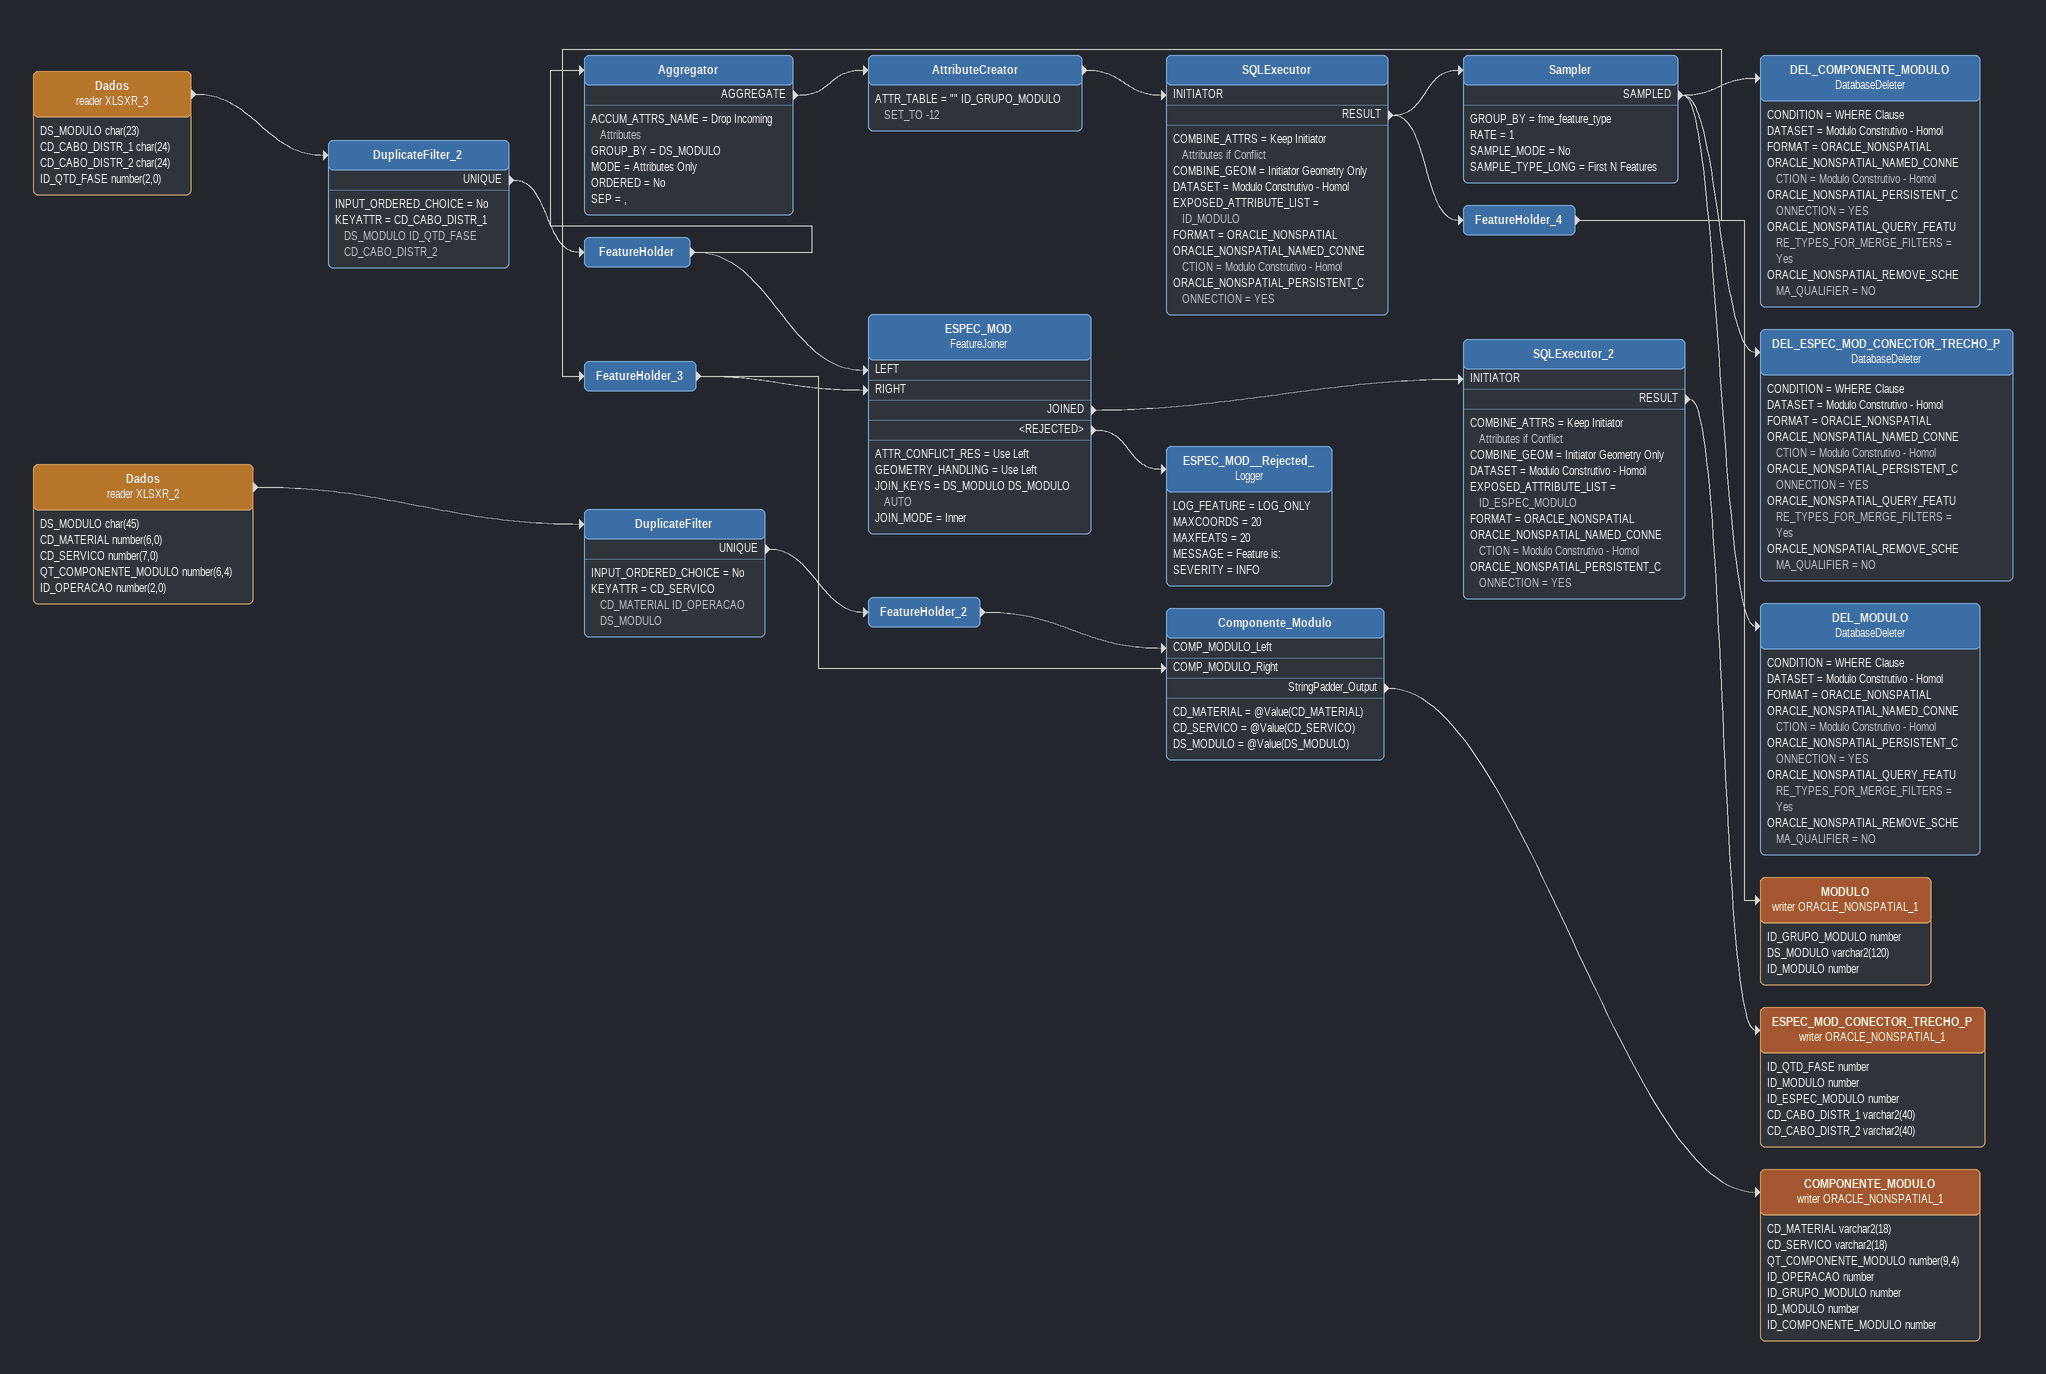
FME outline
Dados (reader XLSXR_3)
    attributes: DS_MODULO char(23), CD_CABO_DISTR_1 char(24), CD_CABO_DISTR_2 char(24), ID_QTD_FASE number(2,0)
    -> DuplicateFilter_2
DuplicateFilter_2
    INPUT_ORDERED_CHOICE = No
    KEYATTR = CD_CABO_DISTR_1 DS_MODULO ID_QTD_FASE CD_CABO_DISTR_2
    UNIQUE -> FeatureHolder
FeatureHolder
    -> Aggregator
    -> ESPEC_MOD [LEFT]
Aggregator
    ACCUM_ATTRS_NAME = Drop Incoming Attributes
    GROUP_BY = DS_MODULO
    MODE = Attributes Only
    ORDERED = No
    SEP = ,
    AGGREGATE -> AttributeCreator
AttributeCreator
    ATTR_TABLE = "" ID_GRUPO_MODULO SET_TO -12
    -> SQLExecutor [INITIATOR]
SQLExecutor
    COMBINE_ATTRS = Keep Initiator Attributes if Conflict
    COMBINE_GEOM = Initiator Geometry Only
    DATASET = Modulo Construtivo - Homol
    EXPOSED_ATTRIBUTE_LIST = ID_MODULO
    FORMAT = ORACLE_NONSPATIAL
    ORACLE_NONSPATIAL_NAMED_CONNECTION = Modulo Construtivo - Homol
    ORACLE_NONSPATIAL_PERSISTENT_CONNECTION = YES
    RESULT -> Sampler
    RESULT -> FeatureHolder_4
Sampler
    GROUP_BY = fme_feature_type
    RATE = 1
    SAMPLE_MODE = No
    SAMPLE_TYPE_LONG = First N Features
    SAMPLED -> DEL_COMPONENTE_MODULO
    SAMPLED -> DEL_ESPEC_MOD_CONECTOR_TRECHO_P
    SAMPLED -> DEL_MODULO
DEL_COMPONENTE_MODULO: DatabaseDeleter
    CONDITION = WHERE Clause
    DATASET = Modulo Construtivo - Homol
    FORMAT = ORACLE_NONSPATIAL
    ORACLE_NONSPATIAL_NAMED_CONNECTION = Modulo Construtivo - Homol
    ORACLE_NONSPATIAL_PERSISTENT_CONNECTION = YES
    ORACLE_NONSPATIAL_QUERY_FEATURE_TYPES_FOR_MERGE_FILTERS = Yes
    ORACLE_NONSPATIAL_REMOVE_SCHEMA_QUALIFIER = NO
DEL_ESPEC_MOD_CONECTOR_TRECHO_P: DatabaseDeleter
    CONDITION = WHERE Clause
    DATASET = Modulo Construtivo - Homol
    FORMAT = ORACLE_NONSPATIAL
    ORACLE_NONSPATIAL_NAMED_CONNECTION = Modulo Construtivo - Homol
    ORACLE_NONSPATIAL_PERSISTENT_CONNECTION = YES
    ORACLE_NONSPATIAL_QUERY_FEATURE_TYPES_FOR_MERGE_FILTERS = Yes
    ORACLE_NONSPATIAL_REMOVE_SCHEMA_QUALIFIER = NO
DEL_MODULO: DatabaseDeleter
    CONDITION = WHERE Clause
    DATASET = Modulo Construtivo - Homol
    FORMAT = ORACLE_NONSPATIAL
    ORACLE_NONSPATIAL_NAMED_CONNECTION = Modulo Construtivo - Homol
    ORACLE_NONSPATIAL_PERSISTENT_CONNECTION = YES
    ORACLE_NONSPATIAL_QUERY_FEATURE_TYPES_FOR_MERGE_FILTERS = Yes
    ORACLE_NONSPATIAL_REMOVE_SCHEMA_QUALIFIER = NO
FeatureHolder_4
    -> MODULO (writer ORACLE_NONSPATIAL_1)
    -> FeatureHolder_3
MODULO (writer ORACLE_NONSPATIAL_1)
    attributes: ID_GRUPO_MODULO number, DS_MODULO varchar2(120), ID_MODULO number
FeatureHolder_3
    -> Componente_Modulo [COMP_MODULO_Right]
    -> ESPEC_MOD [RIGHT]
ESPEC_MOD: FeatureJoiner
    ATTR_CONFLICT_RES = Use Left
    GEOMETRY_HANDLING = Use Left
    JOIN_KEYS = DS_MODULO DS_MODULO AUTO
    JOIN_MODE = Inner
    JOINED -> SQLExecutor_2 [INITIATOR]
    <REJECTED> -> ESPEC_MOD__Rejected_
SQLExecutor_2
    COMBINE_ATTRS = Keep Initiator Attributes if Conflict
    COMBINE_GEOM = Initiator Geometry Only
    DATASET = Modulo Construtivo - Homol
    EXPOSED_ATTRIBUTE_LIST = ID_ESPEC_MODULO
    FORMAT = ORACLE_NONSPATIAL
    ORACLE_NONSPATIAL_NAMED_CONNECTION = Modulo Construtivo - Homol
    ORACLE_NONSPATIAL_PERSISTENT_CONNECTION = YES
    RESULT -> ESPEC_MOD_CONECTOR_TRECHO_P (writer ORACLE_NONSPATIAL_1)
ESPEC_MOD_CONECTOR_TRECHO_P (writer ORACLE_NONSPATIAL_1)
    attributes: ID_QTD_FASE number, ID_MODULO number, ID_ESPEC_MODULO number, CD_CABO_DISTR_1 varchar2(40), CD_CABO_DISTR_2 varchar2(40)
ESPEC_MOD__Rejected_: Logger
    LOG_FEATURE = LOG_ONLY
    MAXCOORDS = 20
    MAXFEATS = 20
    MESSAGE = Feature is:
    SEVERITY = INFO
Dados (reader XLSXR_2)
    attributes: DS_MODULO char(45), CD_MATERIAL number(6,0), CD_SERVICO number(7,0), QT_COMPONENTE_MODULO number(6,4), ID_OPERACAO number(2,0)
    -> DuplicateFilter
DuplicateFilter
    INPUT_ORDERED_CHOICE = No
    KEYATTR = CD_SERVICO CD_MATERIAL ID_OPERACAO DS_MODULO
    UNIQUE -> FeatureHolder_2
FeatureHolder_2
    -> Componente_Modulo [COMP_MODULO_Left]
Componente_Modulo
    CD_MATERIAL = @Value(CD_MATERIAL)
    CD_SERVICO = @Value(CD_SERVICO)
    DS_MODULO = @Value(DS_MODULO)
    StringPadder_Output -> COMPONENTE_MODULO (writer ORACLE_NONSPATIAL_1)
COMPONENTE_MODULO (writer ORACLE_NONSPATIAL_1)
    attributes: CD_MATERIAL varchar2(18), CD_SERVICO varchar2(18), QT_COMPONENTE_MODULO number(9,4), ID_OPERACAO number, ID_GRUPO_MODULO number, ID_MODULO number, ID_COMPONENTE_MODULO number
